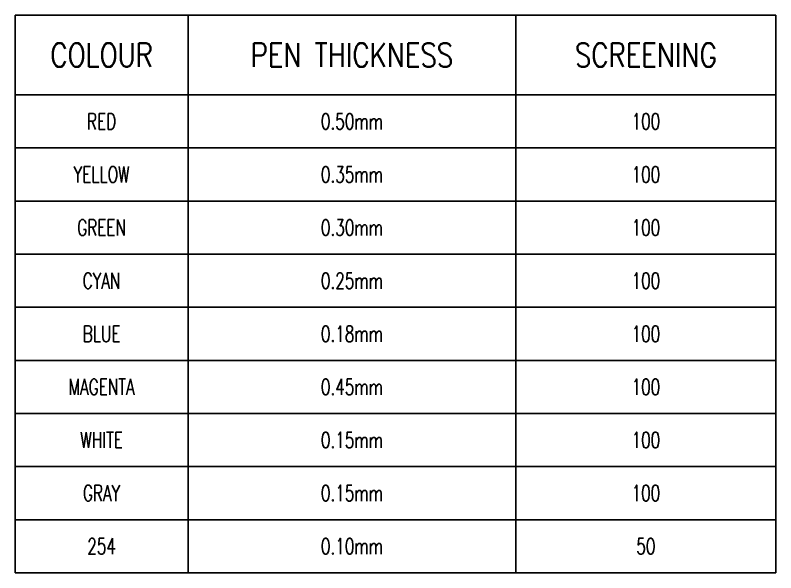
# Model space of a CAD drawing. Header units: inches. Extents: x -4556 to -741, y -4608 to -3010.
# Drawn here: x -4556 to -3125, y -4419 to -3369 of the extents above; entities that cross this region are included whole.
import ezdxf
from ezdxf.enums import TextEntityAlignment as Align

# ---------------------------------------------------------------- set-up
doc = ezdxf.new("R2010")
doc.units = ezdxf.units.IN
doc.header["$LTSCALE"] = 25
doc.header["$MEASUREMENT"] = 0
for name, color, linetype in [('FRAME TABLE', 5, 'Continuous'), ('TEXT NORMAL', 4, 'Continuous'), ('title', 1, 'Continuous')]:
    doc.layers.add(name, color=color, linetype=linetype)
doc.styles.add('ROMANS', font='R.SHX', dxfattribs={"width": 0.7})

msp = doc.modelspace()

# ---------------------------------------------------------------- linework, layer by layer
at = {"layer": 'FRAME TABLE', "color": 7}
for p, q in [((-4230.6, -3368.6), (-4230.6, -4418.6)), ((-3613.7, -3368.6), (-3613.7, -4418.6)), ((-4555.8, -3518.6), (-3124.9, -3518.6))]:
    msp.add_line(p, q, dxfattribs=at)
at = {"layer": 'FRAME TABLE'}
for p, q in [((-4555.8, -3618.6), (-3124.9, -3618.6)), ((-4555.8, -3718.6), (-3124.9, -3718.6)), ((-4555.8, -3818.6), (-3124.9, -3818.6)), ((-4555.8, -3918.6), (-3124.9, -3918.6)), ((-4555.8, -4018.6), (-3124.9, -4018.6)), ((-4555.8, -4118.6), (-3124.9, -4118.6)), ((-4555.8, -4218.6), (-3124.9, -4218.6)), ((-4555.8, -4318.6), (-3124.9, -4318.6))]:
    msp.add_line(p, q, dxfattribs=at)
at = {"layer": 'FRAME TABLE', "color": 7}
msp.add_lwpolyline([(-4555.8, -3368.6), (-3124.9, -3368.6), (-3124.9, -4418.6), (-4555.8, -4418.6)], close=True, dxfattribs=at)

# ---------------------------------------------------------------- texts
at = {"layer": 'TEXT NORMAL', "char_height": 30, "width": 0.07, "attachment_point": 5, "style": 'ROMANS'}
for s, insert in [('{\\C1;RED}', (-4393.2, -3568.6)), ('{\\C1;0.50mm}', (-3922.2, -3568.6)), ('{\\C1;100}', (-3369.3, -3568.6)), ('{\\C2;YELLOW}', (-4393.2, -3668.6)), ('{\\C2;0.35mm}', (-3922.2, -3668.6)), ('{\\C2;100}', (-3369.3, -3668.6)), ('{\\C3;GREEN}', (-4393.2, -3768.6)), ('{\\C3;0.30mm}', (-3922.2, -3768.6)), ('{\\C3;100}', (-3369.3, -3768.6)), ('{\\C4;CYAN}', (-4393.2, -3868.6)), ('{\\C4;0.25mm}', (-3922.2, -3868.6)), ('{\\C4;100}', (-3369.3, -3868.6)), ('{\\C5;BLUE}', (-4393.2, -3968.6)), ('{\\C5;0.18mm}', (-3922.2, -3968.6)), ('{\\C5;100}', (-3369.3, -3968.6)), ('{\\C6;MAGENTA}', (-4393.2, -4068.6)), ('{\\C6;0.45mm}', (-3922.2, -4068.6)), ('{\\C6;100}', (-3369.3, -4068.6)), ('{\\C7;WHITE}', (-4393.2, -4168.6)), ('{\\C7;0.15mm}', (-3922.2, -4168.6)), ('{\\C7;100}', (-3369.3, -4168.6)), ('{\\C8;GRAY}', (-4393.2, -4268.6)), ('{\\C8;0.15mm}', (-3922.2, -4268.6)), ('{\\C8;100}', (-3369.3, -4268.6)), ('{\\C254;254}', (-4393.2, -4368.6)), ('{\\C254;0.10mm}', (-3922.2, -4368.6)), ('{\\C254;50}', (-3369.3, -4368.6))]:
    msp.add_mtext(s, dxfattribs=dict(at, insert=insert))
at = {"layer": 'title', "style": 'ROMANS', "width": 0.8}
for s, p in [('COLOUR', (-4393.2, -3443.6)), ('PEN THICKNESS', (-3922.2, -3443.6)), ('SCREENING', (-3369.3, -3443.6))]:
    msp.add_text(s, height=45, dxfattribs=at).set_placement(p, align=Align.MIDDLE_CENTER)

doc.saveas('drawing.dxf')
